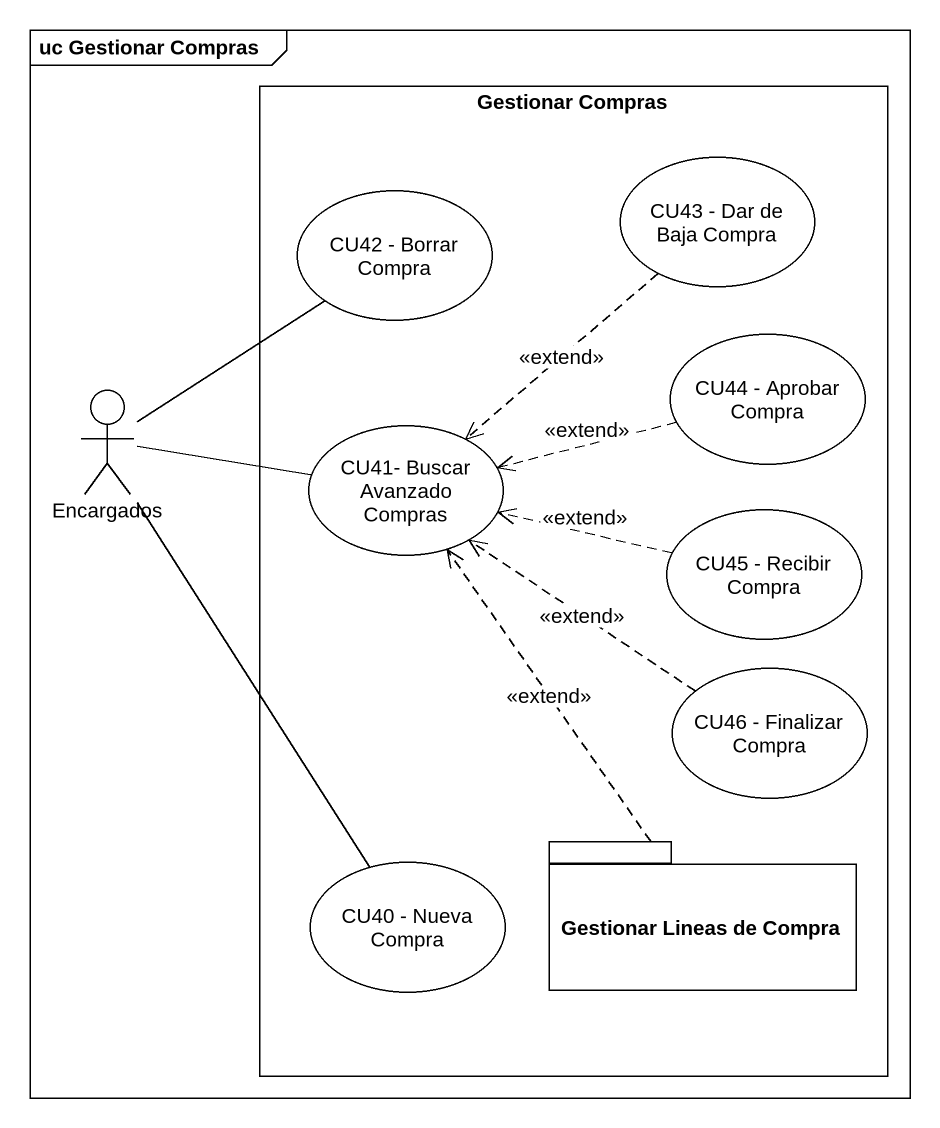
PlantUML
@startuml
mainframe uc Gestionar Compras
rectangle "Gestionar Compras" as Gestionar_Compras {
  usecase "CU42 - Borrar Compra" as CU42_Borrar_Compra
  usecase "CU43 - Dar de Baja Compra" as CU43_Dar_de_Baja_Compra
  usecase "CU44 - Aprobar Compra" as CU44_Aprobar_Compra
  usecase "CU41- Buscar Avanzado Compras" as CU41_Buscar_Avanzado_Compras
  usecase "CU45 - Recibir Compra" as CU45_Recibir_Compra
  usecase "CU46 - Finalizar Compra" as CU46_Finalizar_Compra
  usecase "CU40 - Nueva Compra" as CU40_Nueva_Compra
  package "Gestionar Lineas de Compra" as Gestionar_Lineas_de_Compra {
  }
}
actor Encargados
CU43_Dar_de_Baja_Compra ..> CU41_Buscar_Avanzado_Compras : <<extend>>
CU44_Aprobar_Compra .left.> CU41_Buscar_Avanzado_Compras : <<extend>>
Encargados -up- CU42_Borrar_Compra
Encargados -right- CU41_Buscar_Avanzado_Compras
CU45_Recibir_Compra .left.> CU41_Buscar_Avanzado_Compras : <<extend>>
CU46_Finalizar_Compra .up.> CU41_Buscar_Avanzado_Compras : <<extend>>
CU40_Nueva_Compra -up- Encargados
Gestionar_Lineas_de_Compra .up.> CU41_Buscar_Avanzado_Compras : <<extend>>
@enduml
